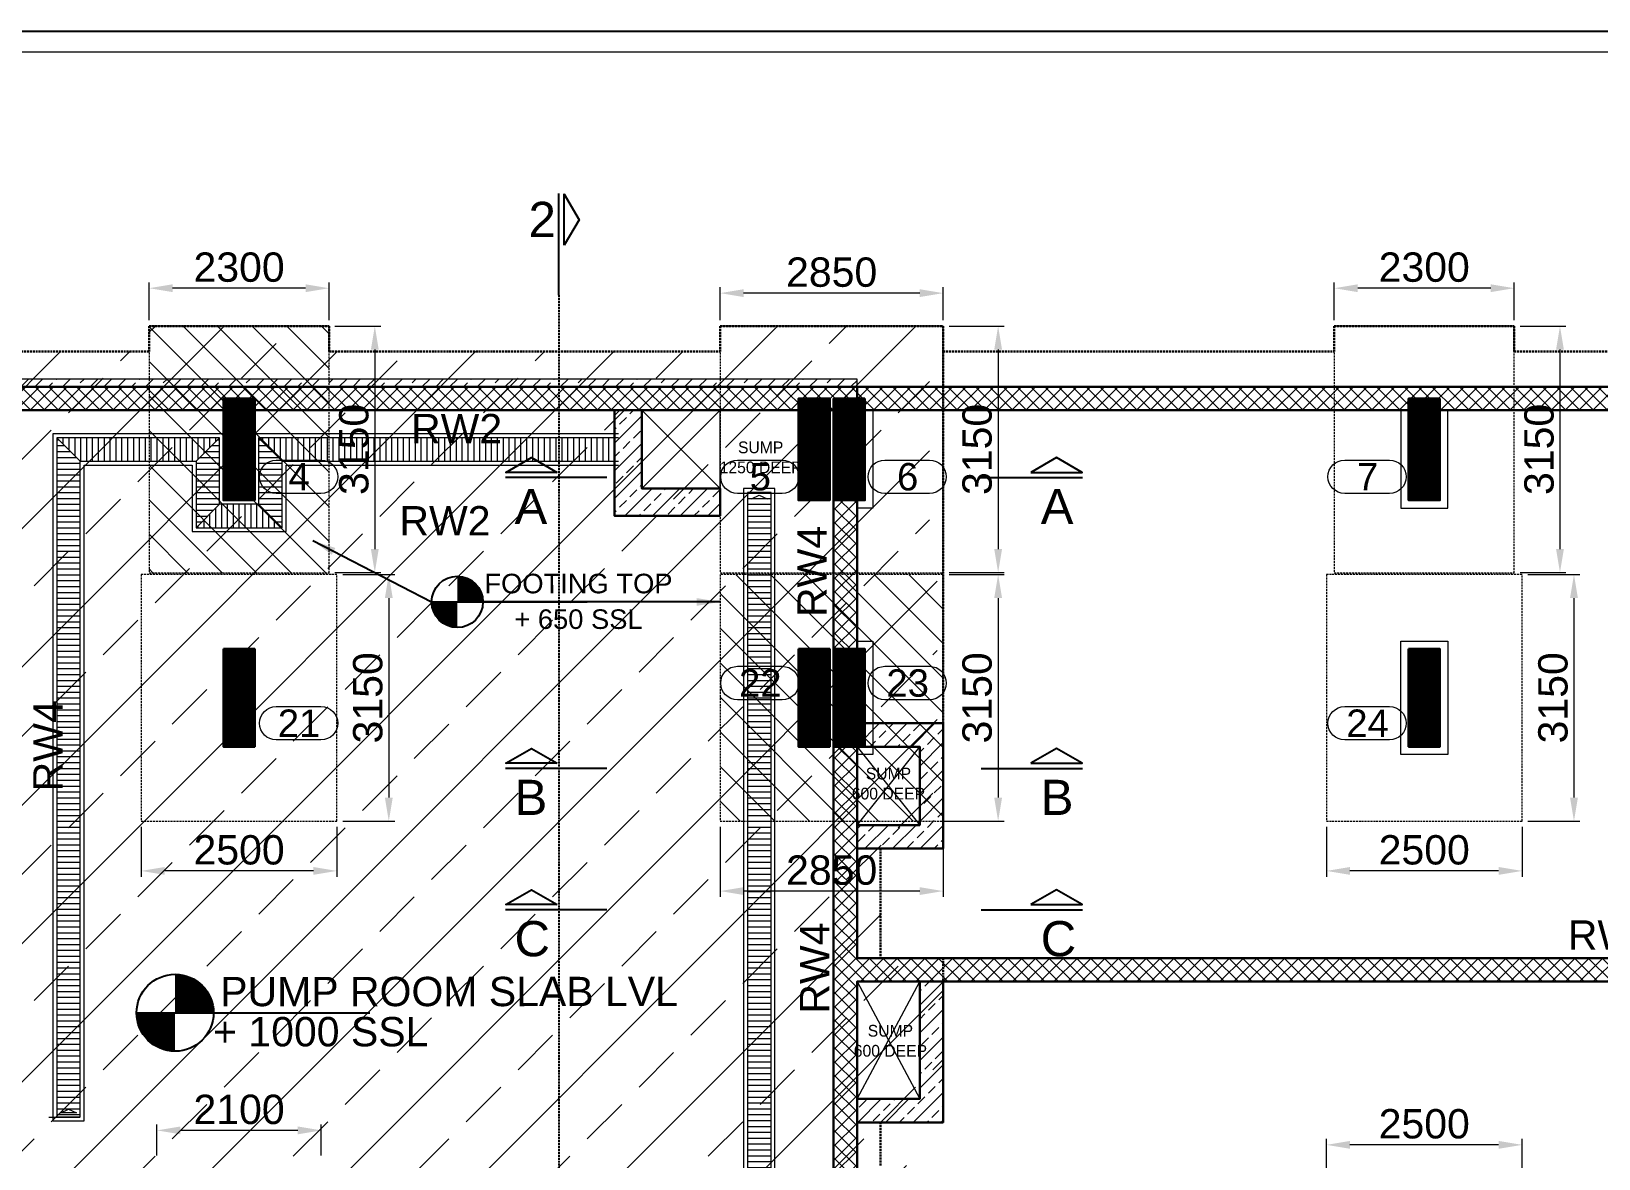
# Model space of a CAD drawing. Header units: millimetres. Extents: x 99112 to 332273, y 431815 to 552227.
# Drawn here: x 153056 to 173091, y 525735 to 540142 of the extents above; entities that cross this region are included whole.
import ezdxf
from ezdxf.enums import TextEntityAlignment as Align

# ---------------------------------------------------------------- set-up
doc = ezdxf.new("R2010")
doc.units = ezdxf.units.MM
doc.header["$LTSCALE"] = 100
doc.header["$MEASUREMENT"] = 0
doc.linetypes.add('HIDDEN', pattern=[0.375, 0.25, -0.125])
for name, color, linetype, lineweight in [('COL HATCH', 67, 'Continuous', 25), ('colno', 11, 'Continuous', 15), ('COLUMN', 84, 'Continuous', 30), ('COLUMN COVER', 2, 'Continuous', 20), ('DIM', 8, 'Continuous', 13), ('FOOTING', 12, 'HIDDEN', 20), ('HATCH', 251, 'Continuous', 9), ('P- LEVEL', 10, 'Continuous', 25), ('PEDESTAL HATCH', 59, 'Continuous', 13), ('RAFT', 42, 'HIDDEN', 30), ('RET WALL', 31, 'Continuous', 30), ('RET WALL HATCH', 57, 'Continuous', 13), ('SUNK', 251, 'Continuous', 9), ('TEXT', 255, 'Continuous', 25)]:
    doc.layers.add(name, color=color, linetype=linetype, lineweight=lineweight)
doc.layers.add('sec', color=2, linetype='Continuous')
doc.layers.add('WD-TEXT 2', color=3, linetype='Continuous')
doc.styles.add('ARIAL', font='arial.ttf')
doc.styles.add('STD', font='', dxfattribs={"height": 2})
doc.styles.get('STD').set_extended_font_data('Century Gothic')
doc.dimstyles.new('150', dxfattribs={"dimscale": 150, "dimtxt": 2.5, "dimasz": 2, "dimexe": 0.5, "dimexo": 0.5, "dimgap": 0.5, "dimtad": 1, "dimdec": 0, "dimzin": 3, "dimdsep": 46, "dimtxsty": 'ARIAL', "dimcen": 0, "dimdle": 1, "dimclrd": 256, "dimclre": 256, "dimclrt": 4, "dimadec": 0, "dimazin": 0, "dimtfac": 1, "dimtdec": 0, "dimtmove": 0, "dimatfit": 3, "dimfxl": 0, "dimtolj": 1, "dimtzin": 0, "dimlwd": -1, "dimlwe": -1, "dimarcsym": 0})
pattern_1 = [(180, (402690.134, -26452.87), (-1e-14, -75), [])]
pattern_2 = [(90, (402690.134, -26452.87), (-75, 2e-14), [])]
pattern_3 = [(180, (348521.6, -26452.87), (-1e-14, -75), [])]
pattern_4 = [(90, (348521.6, -26452.87), (-75, 2e-14), [])]

# ---------------------------------------------------------------- blocks, each defined once
blk = doc.blocks.new('*D29')
at = {"layer": 'DIM', "transparency": 16777216}
for p, q in [((154562, 536449), (154562, 536934)), ((156562, 536859), (154862, 536859)), ((156862, 536449), (156862, 536934))]:
    blk.add_line(p, q, dxfattribs=at)
for points in [[(154862, 536909), (154862, 536809), (154562, 536859)], [(156562, 536809), (156562, 536909), (156862, 536859)]]:
    blk.add_solid(points, dxfattribs=at)
at = {"layer": 'DIM', "color": 4, "transparency": 16777216, "insert": (155712, 537126), "char_height": 375, "attachment_point": 5, "style": 'ARIAL'}
blk.add_mtext('\\A1;2300', dxfattribs=at)
blk = doc.blocks.new('*D30')
at = {"layer": 'DIM', "transparency": 16777216}
for p, q in [((156937, 536374), (157522, 536374)), ((157447, 536074), (157447, 533524)), ((156937, 533224), (157522, 533224))]:
    blk.add_line(p, q, dxfattribs=at)
for points in [[(157497, 536074), (157397, 536074), (157447, 536374)], [(157397, 533524), (157497, 533524), (157447, 533224)]]:
    blk.add_solid(points, dxfattribs=at)
at = {"layer": 'DIM', "color": 4, "transparency": 16777216, "insert": (157181, 534799), "char_height": 375, "attachment_point": 5, "rotation": 90, "style": 'ARIAL'}
blk.add_mtext('\\A1;3150', dxfattribs=at)
blk = doc.blocks.new('*D31')
at = {"layer": 'DIM', "transparency": 16777216}
for p, q in [((157037, 533199), (157701, 533199)), ((157626, 532899), (157626, 530349)), ((157037, 530049), (157701, 530049))]:
    blk.add_line(p, q, dxfattribs=at)
for points in [[(157676, 532899), (157576, 532899), (157626, 533199)], [(157576, 530349), (157676, 530349), (157626, 530049)]]:
    blk.add_solid(points, dxfattribs=at)
at = {"layer": 'DIM', "color": 4, "transparency": 16777216, "insert": (157359, 531624), "char_height": 375, "attachment_point": 5, "rotation": 90, "style": 'ARIAL'}
blk.add_mtext('\\A1;3150', dxfattribs=at)
blk = doc.blocks.new('*D32')
at = {"layer": 'DIM', "transparency": 16777216}
for p, q in [((154462, 529974), (154462, 529337)), ((156962, 529974), (156962, 529337)), ((156662, 529412), (154762, 529412))]:
    blk.add_line(p, q, dxfattribs=at)
for points in [[(154762, 529462), (154762, 529362), (154462, 529412)], [(156662, 529362), (156662, 529462), (156962, 529412)]]:
    blk.add_solid(points, dxfattribs=at)
at = {"layer": 'DIM', "color": 4, "transparency": 16777216, "insert": (155712, 529679), "char_height": 375, "attachment_point": 5, "style": 'ARIAL'}
blk.add_mtext('\\A1;2500', dxfattribs=at)
blk = doc.blocks.new('*D33')
at = {"layer": 'DIM', "transparency": 16777216}
for p, q in [((169712, 536449), (169712, 536934)), ((171712, 536859), (170012, 536859)), ((172012, 536449), (172012, 536934))]:
    blk.add_line(p, q, dxfattribs=at)
for points in [[(170012, 536909), (170012, 536809), (169712, 536859)], [(171712, 536809), (171712, 536909), (172012, 536859)]]:
    blk.add_solid(points, dxfattribs=at)
at = {"layer": 'DIM', "color": 4, "transparency": 16777216, "insert": (170862, 537126), "char_height": 375, "attachment_point": 5, "style": 'ARIAL'}
blk.add_mtext('\\A1;2300', dxfattribs=at)
blk = doc.blocks.new('*D34')
at = {"layer": 'DIM', "transparency": 16777216}
for p, q in [((172087, 536374), (172672, 536374)), ((172597, 536074), (172597, 533524)), ((172087, 533224), (172672, 533224))]:
    blk.add_line(p, q, dxfattribs=at)
for points in [[(172647, 536074), (172547, 536074), (172597, 536374)], [(172547, 533524), (172647, 533524), (172597, 533224)]]:
    blk.add_solid(points, dxfattribs=at)
at = {"layer": 'DIM', "color": 4, "transparency": 16777216, "insert": (172331, 534799), "char_height": 375, "attachment_point": 5, "rotation": 90, "style": 'ARIAL'}
blk.add_mtext('\\A1;3150', dxfattribs=at)
blk = doc.blocks.new('*D35')
at = {"layer": 'DIM', "transparency": 16777216}
for p, q in [((172187, 533199), (172851, 533199)), ((172776, 532899), (172776, 530349)), ((172187, 530049), (172851, 530049))]:
    blk.add_line(p, q, dxfattribs=at)
for points in [[(172826, 532899), (172726, 532899), (172776, 533199)], [(172726, 530349), (172826, 530349), (172776, 530049)]]:
    blk.add_solid(points, dxfattribs=at)
at = {"layer": 'DIM', "color": 4, "transparency": 16777216, "insert": (172509, 531624), "char_height": 375, "attachment_point": 5, "rotation": 90, "style": 'ARIAL'}
blk.add_mtext('\\A1;3150', dxfattribs=at)
blk = doc.blocks.new('*D36')
at = {"layer": 'DIM', "transparency": 16777216}
for p, q in [((169612, 529974), (169612, 529337)), ((172112, 529974), (172112, 529337)), ((171812, 529412), (169912, 529412))]:
    blk.add_line(p, q, dxfattribs=at)
for points in [[(169912, 529462), (169912, 529362), (169612, 529412)], [(171812, 529362), (171812, 529462), (172112, 529412)]]:
    blk.add_solid(points, dxfattribs=at)
at = {"layer": 'DIM', "color": 4, "transparency": 16777216, "insert": (170862, 529679), "char_height": 375, "attachment_point": 5, "style": 'ARIAL'}
blk.add_mtext('\\A1;2500', dxfattribs=at)
blk = doc.blocks.new('*D70')
at = {"layer": 'DIM', "transparency": 16777216}
for p, q in [((161862, 536449), (161862, 536871)), ((164412, 536796), (162162, 536796)), ((164712, 536449), (164712, 536871))]:
    blk.add_line(p, q, dxfattribs=at)
for points in [[(162162, 536846), (162162, 536746), (161862, 536796)], [(164412, 536746), (164412, 536846), (164712, 536796)]]:
    blk.add_solid(points, dxfattribs=at)
at = {"layer": 'DIM', "color": 4, "transparency": 16777216, "insert": (163287, 537062), "char_height": 375, "attachment_point": 5, "style": 'ARIAL'}
blk.add_mtext('\\A1;2850', dxfattribs=at)
blk = doc.blocks.new('*D71')
at = {"layer": 'DIM', "transparency": 16777216}
for p, q in [((164787, 536374), (165490, 536374)), ((165415, 536074), (165415, 533524)), ((164787, 533224), (165490, 533224))]:
    blk.add_line(p, q, dxfattribs=at)
for points in [[(165465, 536074), (165365, 536074), (165415, 536374)], [(165365, 533524), (165465, 533524), (165415, 533224)]]:
    blk.add_solid(points, dxfattribs=at)
at = {"layer": 'DIM', "color": 4, "transparency": 16777216, "insert": (165148, 534799), "char_height": 375, "attachment_point": 5, "rotation": 90, "style": 'ARIAL'}
blk.add_mtext('\\A1;3150', dxfattribs=at)
blk = doc.blocks.new('*D72')
at = {"layer": 'DIM', "transparency": 16777216}
for p, q in [((164787, 533199), (165490, 533199)), ((165415, 532899), (165415, 530349)), ((164712, 530049), (165490, 530049))]:
    blk.add_line(p, q, dxfattribs=at)
for points in [[(165465, 532899), (165365, 532899), (165415, 533199)], [(165365, 530349), (165465, 530349), (165415, 530049)]]:
    blk.add_solid(points, dxfattribs=at)
at = {"layer": 'DIM', "color": 4, "transparency": 16777216, "insert": (165148, 531624), "char_height": 375, "attachment_point": 5, "rotation": 90, "style": 'ARIAL'}
blk.add_mtext('\\A1;3150', dxfattribs=at)
blk = doc.blocks.new('*D73')
at = {"layer": 'DIM', "transparency": 16777216}
for p, q in [((161862, 529974), (161862, 529079)), ((164712, 529974), (164712, 529079)), ((164412, 529154), (162162, 529154))]:
    blk.add_line(p, q, dxfattribs=at)
for points in [[(162162, 529204), (162162, 529104), (161862, 529154)], [(164412, 529104), (164412, 529204), (164712, 529154)]]:
    blk.add_solid(points, dxfattribs=at)
at = {"layer": 'DIM', "color": 4, "transparency": 16777216, "insert": (163287, 529420), "char_height": 375, "attachment_point": 5, "style": 'ARIAL'}
blk.add_mtext('\\A1;2850', dxfattribs=at)
blk = doc.blocks.new('*D94')
at = {"layer": 'DIM', "transparency": 16777216}
for p, q in [((154662, 525774), (154662, 526171)), ((156762, 525774), (156762, 526171)), ((156462, 526096), (154962, 526096))]:
    blk.add_line(p, q, dxfattribs=at)
for points in [[(154962, 526146), (154962, 526046), (154662, 526096)], [(156462, 526046), (156462, 526146), (156762, 526096)]]:
    blk.add_solid(points, dxfattribs=at)
at = {"layer": 'DIM', "color": 4, "transparency": 16777216, "insert": (155712, 526362), "char_height": 375, "attachment_point": 5, "style": 'ARIAL'}
blk.add_mtext('\\A1;2100', dxfattribs=at)
blk = doc.blocks.new('*D97')
at = {"layer": 'DIM', "transparency": 16777216}
for p, q in [((169612, 525524), (169612, 525986)), ((172112, 525524), (172112, 525986)), ((171812, 525911), (169912, 525911))]:
    blk.add_line(p, q, dxfattribs=at)
for points in [[(169912, 525961), (169912, 525861), (169612, 525911)], [(171812, 525861), (171812, 525961), (172112, 525911)]]:
    blk.add_solid(points, dxfattribs=at)
at = {"layer": 'DIM', "color": 4, "transparency": 16777216, "insert": (170862, 526178), "char_height": 375, "attachment_point": 5, "style": 'ARIAL'}
blk.add_mtext('\\A1;2500', dxfattribs=at)
blk = doc.blocks.new('Z$W@#2DD3407B')
at = {"layer": 'P- LEVEL'}
blk.add_line((-328, 0), (1661, 0), dxfattribs=at)
at = {"layer": 'P- LEVEL', "const_width": 328}
for points in [[(0, 164, -0.414214), (164, 0, -0.414214)], [(-164, 0, 0.414214), (0, -164, 0.414214)]]:
    blk.add_lwpolyline(points, format="xyb", dxfattribs=at)
at = {"layer": 'P- LEVEL'}
blk.add_circle((0, 0), 328, dxfattribs=at)
blk = doc.blocks.new('Z$W@#6EA82C3A')
at = {"layer": 'HATCH'}
h = blk.add_hatch(dxfattribs=at)
h.set_pattern_fill('ANSI31', color=256, scale=600, angle=135)
h.set_pattern_definition(pattern_1)
h.paths.add_polyline_path([(9520, -950), (9220, -650), (9220, -9330), (9520, -9330)])
h.paths.add_polyline_path([(9370, -9230), (9470, -9280), (9270, -9280)], flags=16)
h = blk.add_hatch(dxfattribs=at)
h.set_pattern_fill('ANSI31', color=256, scale=600, angle=45)
h.set_pattern_definition(pattern_2)
h.paths.add_polyline_path([(11300, -650), (9220, -650), (9520, -950), (11000, -950)])
h = blk.add_hatch(dxfattribs=at)
h.set_pattern_fill('ANSI31', color=256, scale=600, angle=135)
h.set_pattern_definition(pattern_1)
h.paths.add_polyline_path([(11300, -650), (11000, -950), (11000, -1800), (11300, -1500)])
h = blk.add_hatch(dxfattribs=at)
h.set_pattern_fill('ANSI31', color=256, scale=600, angle=135)
h.set_pattern_definition(pattern_1)
h.paths.add_polyline_path([(12100, -950), (11800, -650), (11800, -1500), (12100, -1800)])
h = blk.add_hatch(dxfattribs=at)
h.set_pattern_fill('ANSI31', color=256, scale=600, angle=45)
h.set_pattern_definition(pattern_2)
h.paths.add_polyline_path([(16400, -950), (16400, -650), (11800, -650), (12100, -950)])
h = blk.add_hatch(dxfattribs=at)
h.set_pattern_fill('ANSI31', color=256, scale=600, angle=135)
h.set_pattern_definition(pattern_1)
h.paths.add_polyline_path([(18350, -1350), (18050, -1350), (18050, -16250), (18350, -15950)])
h.paths.add_polyline_path([(18099, -1433), (18199, -1383), (18299, -1433)], flags=16)
h = blk.add_hatch(dxfattribs=at)
h.set_pattern_fill('ANSI31', color=256, scale=600, angle=45)
h.set_pattern_definition(pattern_2)
h.paths.add_polyline_path([(11800, -1500), (11300, -1500), (11000, -1800), (12100, -1800)])
h = blk.add_hatch(dxfattribs=at)
h.set_pattern_fill('ANSI31', color=256, scale=600, angle=45)
h.set_pattern_definition(pattern_2)
h.paths.add_polyline_path([(26200, -15950), (18350, -15950), (18050, -16250), (25900, -16250)])
h = blk.add_hatch(dxfattribs=at)
h.set_pattern_fill('ANSI31', color=256, scale=600, angle=135)
h.set_pattern_definition(pattern_1)
h.paths.add_polyline_path([(26200, -15950), (25900, -16250), (25900, -20950), (26200, -21250)])
h = blk.add_hatch(dxfattribs=at)
h.set_pattern_fill('ANSI31', color=256, scale=600, angle=135)
h.set_pattern_definition(pattern_3)
h.paths.add_polyline_path([(12350, -16400), (12050, -16400), (12050, -20800), (12350, -20500)])
h.paths.add_polyline_path([(12300, -16444), (12200, -16494), (12100, -16444)], flags=16)
h = blk.add_hatch(dxfattribs=at)
h.set_pattern_fill('ANSI31', color=256, scale=600, angle=45)
h.set_pattern_definition(pattern_4)
h.paths.add_polyline_path([(13275, -20500), (12350, -20500), (12050, -20800), (12975, -20800)])
h = blk.add_hatch(dxfattribs=at)
h.set_pattern_fill('ANSI31', color=256, scale=600, angle=135)
h.set_pattern_definition(pattern_3)
h.paths.add_polyline_path([(13275, -20500), (12975, -20800), (12975, -21250), (13275, -20950)])
h = blk.add_hatch(dxfattribs=at)
h.set_pattern_fill('ANSI31', color=256, scale=600, angle=45)
h.set_pattern_definition(pattern_4)
h.paths.add_polyline_path([(25900, -20950), (13275, -20950), (12975, -21250), (26200, -21250)])
for p, q in [((9220, -650), (9520, -950)), ((11000, -950), (11300, -650)), ((11800, -650), (12100, -950)), ((11300, -1500), (11000, -1800)), ((11800, -1500), (12100, -1800)), ((18350, -15950), (18050, -16250)), ((25900, -16250), (26200, -15950)), ((25900, -20950), (26200, -21250))]:
    blk.add_line(p, q, dxfattribs=at)
for points in [[(16400, -600), (11750, -600), (11750, -1450), (11350, -1450), (11350, -600), (9170, -600), (9170, -9380), (9570, -9380), (9570, -1000), (10950, -1000), (10950, -1850), (12150, -1850), (12150, -1000), (16400, -1000)], [(16400, -650), (11800, -650), (11800, -1500), (11300, -1500), (11300, -650), (9220, -650), (9220, -9330), (9520, -9330), (9520, -950), (11000, -950), (11000, -1800), (12100, -1800), (12100, -950), (16400, -950)], [(12925, -21300), (26250, -21300), (26250, -15900), (18400, -15900), (18400, -1300), (18000, -1300), (18000, -16300), (25850, -16300), (25850, -20900), (13325, -20900)], [(12975, -21250), (26200, -21250), (26200, -15950), (18350, -15950), (18350, -1350), (18050, -1350), (18050, -16250), (25900, -16250), (25900, -20950), (13275, -20950)], [(12400, -20450), (12400, -16350), (12000, -16350), (12000, -20850)], [(12350, -20500), (12350, -16400), (12050, -16400), (12050, -20800)]]:
    blk.add_lwpolyline(points, dxfattribs=at)
for points in [[(18299, -1433), (18099, -1433), (18199, -1383)], [(9470, -9280), (9270, -9280), (9370, -9230)], [(12300, -16444), (12100, -16444), (12200, -16494)]]:
    blk.add_lwpolyline(points, close=True, dxfattribs=at)
at = {"layer": 'SUNK'}
for p, q in [((12350, -20500), (12050, -20800)), ((12975, -20800), (13275, -20500)), ((13275, -20950), (12975, -21250))]:
    blk.add_line(p, q, dxfattribs=at)
for points in [[(12350, -20500), (13275, -20500), (13275, -20950)], [(12400, -20450), (13325, -20450), (13325, -20900)], [(12050, -20800), (12975, -20800), (12975, -21250)], [(12000, -20850), (12925, -20850), (12925, -21300)]]:
    blk.add_lwpolyline(points, dxfattribs=at)
blk = doc.blocks.new('stp layout 12-03-19')
at = {"layer": 'PEDESTAL HATCH'}
h = blk.add_hatch(dxfattribs=at)
h.set_pattern_fill('ANSI33', color=256, scale=1000, style=0)
h.set_pattern_definition([(45, (-180912.04, -497388.57), (-176.7767, 176.7767), []), (45, (-180735.27, -497388.57), (-176.7767, 176.7767), [125, -62.5])])
edge = h.paths.add_edge_path()
edge.add_line((-17300, 38210), (-28180, 38210))
edge.add_line((-17300, 38210), (-17300, 38310))
edge.add_line((-17300, 38310), (-28180, 38310))
edge.add_line((-28180, 38310), (-28180, 38210))
at = {"layer": 'RET WALL HATCH'}
h = blk.add_hatch(dxfattribs=at)
h.set_pattern_fill('ANSI37', color=256, scale=1000, style=0)
h.set_pattern_definition([(45, (285009.31, 661434.82), (-88.388348, 88.388348), []), (135, (285009.31, 661434.82), (-88.388348, -88.388348), [])])
h.paths.add_polyline_path([(-36450, 1311), (-350, 1311), (-350, 6160), (1850, 6160), (1850, 37910), (-36450, 37910)], flags=16)
h.paths.add_polyline_path([(-50, 5860), (-50, 1011), (-36750, 1011), (-36750, 38210), (2150, 38210), (2150, 5860)])
h = blk.add_hatch(dxfattribs=at)
h.set_pattern_fill('ANSI33', color=256, scale=1000, style=0)
h.set_pattern_definition([(45, (-180912.04, -497388.57), (-176.7767, 176.7767), []), (45, (-180735.27, -497388.57), (-176.7767, 176.7767), [125, -62.5])])
h.paths.add_polyline_path([(-20050, 37910), (-20350, 37910), (-20350, 36610), (-19050, 36610), (-19050, 36910), (-20050, 36910)], flags=17)
h.paths.add_polyline_path([(-20400, 37910), (-20350, 37910), (-20350, 36610), (-19050, 36610), (-19050, 36560), (-20400, 36560)])
h = blk.add_hatch(dxfattribs=at)
h.set_pattern_fill('ANSI37', color=256, scale=1000, style=0)
h.set_pattern_definition([(45, (52048.63, 152289.1), (-88.38835, 88.38835), []), (135, (52048.63, 152289.1), (-88.38835, -88.38835), [])])
h.paths.add_polyline_path([(-17300, 37910), (-17300, 30910), (1850, 30910), (1850, 30610), (-17300, 30610), (-17300, 27110), (-17600, 27110), (-17600, 37910)])
h = blk.add_hatch(dxfattribs=at)
h.set_pattern_fill('ANSI33', color=256, scale=1000, style=0)
h.set_pattern_definition([(45, (-194124.87, -729346.96), (-176.776695, 176.776695), []), (45, (-193948.1, -729346.96), (-176.776695, 176.776695), [125, -62.5])])
h.paths.add_polyline_path([(-16200, 33910), (-17300, 33910), (-17300, 33610), (-16500, 33610), (-16500, 32610), (-17300, 32610), (-17300, 32310), (-16200, 32310)])
h = blk.add_hatch(dxfattribs=at)
h.set_pattern_fill('ANSI33', color=256, scale=1000, style=0)
h.set_pattern_definition([(45, (52048.63, 152289.1), (-176.7767, 176.7767), []), (45, (52225.4, 152289.1), (-176.7767, 176.7767), [125, -62.5])])
h.paths.add_polyline_path([(-16200, 30610), (-16500, 30610), (-16500, 29110), (-17300, 29110), (-17300, 28810), (-16200, 28810)])
at = {"layer": 'SUNK'}
h = blk.add_hatch(dxfattribs=at)
h.set_pattern_fill('ANSI33', color=256, scale=5000, style=0)
h.set_pattern_definition([(45, (285009.3, 520902.9), (-883.8835, 883.8835), []), (45, (285893.2, 520902.9), (-883.8835, 883.8835), [625, -312.5])])
h.paths.add_polyline_path([(-16375, 38660), (-16375, 38985), (-18875, 38985), (-18875, 38660), (-24050, 38660), (-24050, 38985), (-26350, 38985), (-26350, 38660), (-28480, 38660), (-28480, 34285), (-29280, 34285), (-29280, 32685), (-28480, 32685), (-28480, 31130), (-29970, 31130), (-29970, 29430), (-37200, 29430), (-37200, 28060), (-37850, 28060), (-37850, 24910), (-37200, 24910), (-37200, 23660), (-37975, 23660), (-37975, 21860), (-25650, 21860), (-25650, 18060), (-26450, 18060), (-26450, 17360), (-37200, 17360), (-37200, 17360), (-37975, 17360), (-37975, 15560), (-37200, 15560), (-23825, 15560), (-23825, 16010), (-21650, 16010), (-21650, 15210), (-20050, 15210), (-20050, 16010), (-19450, 16010), (-19450, 15210), (-15800, 15210), (-15800, 16010), (-12100, 16010), (-12100, 15209.9), (-8950, 15209.9), (-8950, 17709.9), (-9600, 17709.9), (-9600, 18710), (-8800, 18710), (-8800, 20310), (-9600, 20310), (-9600, 21509.9), (-8950, 21509.9), (-8950, 24009.9), (-12100, 24009.9), (-12100, 23810), (-16375, 23810), (-16375, 28260), (-17000, 28260), (-17000, 28810), (-16200, 28810), (-16200, 30910), (-17000, 30910), (-17000, 32310), (-16200, 32310), (-16200, 33910), (-16275, 33910), (-16275, 35810), (-16375, 35810)])
h.paths.add_polyline_path([(-18875, 15210), (-16375, 15210), (-16375, 10960), (-18875, 10960)])
at = {"layer": 'HATCH'}
for p, q in [((-19050, 37910), (-20050, 36910)), ((-20050, 37910), (-19050, 36910)), ((-19050, 36910), (-19050, 37910)), ((-17300, 33610), (-16500, 32610)), ((-17300, 32610), (-16500, 33610)), ((-17300, 30610), (-16500, 29110)), ((-17300, 29110), (-16500, 30610)), ((-27630, 28875.6), (-27230, 28875.6))]:
    blk.add_line(p, q, dxfattribs=at)
at = {"layer": 'RAFT', "elevation": -389.1}
blk.add_lwpolyline([(-31250, 38660), (-26350, 38660), (-26350, 38985), (-24050, 38985), (-24050, 38660), (-19050, 38660), (-19050, 38985), (-16200, 38985), (-16200, 38660), (-11200, 38660), (-11200, 38985), (-8900, 38985), (-8900, 38660), (-1500, 38660)], dxfattribs=at)
at = {"layer": 'RAFT'}
blk.add_lwpolyline([(-16200, 38660), (-16200, 35810), (-16200, 35810), (-16200, 33910), (-16200, 33910), (-16200, 32310), (-17000, 32310), (-17000, 30910), (-16200, 30910), (-16200, 28810), (-17000, 28810), (-17000, 28260)], dxfattribs=at)
at = {"layer": 'RET WALL'}
for p, q in [((-17300, 38210), (-17300, 37910)), ((-19050, 36910), (-19050, 36560))]:
    blk.add_line(p, q, dxfattribs=at)
at = {"layer": 'RET WALL', "lineweight": 18}
blk.add_lwpolyline([(-28180, 38210), (-17300, 38210), (-17300, 38310), (-28180, 38310)], close=True, dxfattribs=at)
at = {"layer": 'RET WALL'}
for points in [[(-50, 5860), (-50, 1011), (-36750, 1011), (-36750, 38210), (2150, 38210), (2150, 5860)], [(-36450, 1311), (-350, 1311), (-350, 6160), (1850, 6160), (1850, 37910), (-36450, 37910)], [(-17300, 37910), (-17300, 30910), (1850, 30910), (1850, 30610), (-17300, 30610), (-17300, 27110), (-17600, 27110), (-17600, 37910)]]:
    blk.add_lwpolyline(points, close=True, dxfattribs=at)
for points in [[(-20400, 37910), (-20400, 36560), (-19050, 36560)], [(-20050, 37910), (-20050, 36910), (-19050, 36910)], [(-17300, 33910), (-16200, 33910), (-16200, 32310), (-17300, 32310)], [(-17300, 33610), (-16500, 33610), (-16500, 32610), (-17300, 32610)], [(-16500, 30610), (-16500, 29110), (-17300, 29110)], [(-17300, 28810), (-16200, 28810), (-16200, 30610)], [(-16500, 30610), (-16500, 29110), (-17300, 29110)], [(-16200, 30610), (-16200, 28810), (-17300, 28810)]]:
    blk.add_lwpolyline(points, dxfattribs=at)
at = {"layer": 'P- LEVEL', "xscale": 1.5, "yscale": 1.5, "zscale": 1.5}
blk.add_blockref('Z$W@#2DD3407B', (-26018.1, 30209.9, -389.1), dxfattribs=at)
at = {"layer": 'RET WALL'}
blk.add_blockref('Z$W@#6EA82C3A', (-36750, 38210), dxfattribs=at)
at = {"layer": 'P- LEVEL', "color": 7, "style": 'ARIAL'}
for s, p in [('PUMP ROOM SLAB LVL', (-22516, 30482.3, -389.1)), ('+ 1000 SSL', (-24156.5, 29968.8, -389.1))]:
    blk.add_text(s, height=375, rotation=0.00358, dxfattribs=at).set_placement(p, align=Align.MIDDLE_CENTER)
at = {"layer": 'TEXT', "style": 'ARIAL'}
for s, p in [('RW2', (-23001.3, 37488.7)), ('RW2', (-23150.1, 36311)), ('RW3', (-8214.4, 31016.3))]:
    blk.add_text(s, height=375, dxfattribs=at).set_placement(p)
for p in [(-17687.1, 35268.2), (-27456.1, 33040.1), (-17656, 30199.6)]:
    blk.add_text('RW4', height=375, rotation=90, dxfattribs=at).set_placement(p)
blk = doc.blocks.new('Z$W@#0EFB04CB')
at = {"layer": 'COLUMN COVER'}
for points in [[(19700, -150), (19700, -1400), (19500, -1400)], [(26450, -150), (26450, -1400), (27050, -1400), (27050, -150)], [(19500, -3100), (19700, -3100), (19700, -4550), (19500, -4550)]]:
    blk.add_lwpolyline(points, dxfattribs=at)
blk.add_lwpolyline([(26450, -3100), (27050, -3100), (27050, -4550), (26450, -4550)], close=True, dxfattribs=at)
blk = doc.blocks.new('AHC_ANNO_PASSAGE NAME')
at = {"layer": 'WD-TEXT 2', "style": 'STD'}
for tag, p in [('LINE1', (0.19, 1.78)), ('LINE2', (0.19, -1.63))]:
    blk.add_attdef(tag, text='', height=2, dxfattribs=at).set_placement(p, align=Align.MIDDLE_CENTER)

msp = doc.modelspace()

# ---------------------------------------------------------------- hatches: boundary and pattern name
at = {"layer": 'COL HATCH'}
h = msp.add_hatch(dxfattribs=at)
h.set_pattern_fill('ANSI31', color=256, scale=100, style=0)
h.paths.add_polyline_path([(155912, 535448.6), (155512, 535448.6), (155512, 534148.6), (155912, 534148.6)])
h = msp.add_hatch(dxfattribs=at)
h.set_pattern_fill('ANSI31', color=256, scale=100, style=0)
h.paths.add_polyline_path([(163262, 535448.6), (162862, 535448.6), (162862, 534148.6), (163262, 534148.6)])
h = msp.add_hatch(dxfattribs=at)
h.set_pattern_fill('ANSI31', color=256, scale=100, style=0)
h.paths.add_polyline_path([(163712, 535448.6), (163312, 535448.6), (163312, 534148.6), (163712, 534148.6)])
h = msp.add_hatch(dxfattribs=at)
h.set_pattern_fill('ANSI31', color=256, scale=100, style=0)
h.paths.add_polyline_path([(171062, 535448.6), (170662, 535448.6), (170662, 534148.6), (171062, 534148.6)])
h = msp.add_hatch(dxfattribs=at)
h.set_pattern_fill('ANSI31', color=256, scale=100, style=0)
h.paths.add_polyline_path([(155512, 532248.6), (155912, 532248.6), (155912, 530998.6), (155512, 530998.6)])
h = msp.add_hatch(dxfattribs=at)
h.set_pattern_fill('ANSI31', color=256, scale=100, style=0)
h.paths.add_polyline_path([(162862, 532248.6), (163262, 532248.6), (163262, 530998.6), (162862, 530998.6)])
h = msp.add_hatch(dxfattribs=at)
h.set_pattern_fill('ANSI31', color=256, scale=100, style=0)
h.paths.add_polyline_path([(163312, 532248.6), (163712, 532248.6), (163712, 530998.6), (163312, 530998.6)])
h = msp.add_hatch(dxfattribs=at)
h.set_pattern_fill('ANSI31', color=256, scale=100, style=0)
h.paths.add_polyline_path([(170662, 532248.6), (171062, 532248.6), (171062, 530998.6), (170662, 530998.6)])
at = {"layer": 'SUNK'}
h = msp.add_hatch(dxfattribs=at)
h.set_pattern_fill('ANSI31', color=256, scale=2500, angle=90, style=0)
h.set_pattern_definition([(135, (465921.36, 1018291.44), (-220.97087, -220.97087), [])])
h.paths.add_polyline_path([(154562, 533223.6), (156862, 533223.6), (156862, 536373.6), (154562, 536373.6)])
h = msp.add_hatch(dxfattribs=at)
h.set_pattern_fill('ANSI31', color=256, scale=2500, angle=90, style=0)
h.set_pattern_definition([(135, (232960.68, 509145.72), (-220.9709, -220.9709), [])])
h.paths.add_polyline_path([(161862, 530048.6), (164712, 530048.6), (164712, 533198.6), (161862, 533198.6)])

# ---------------------------------------------------------------- linework, layer by layer
at = {"color": 5}
msp.add_lwpolyline([(99112.4, 433846.5), (249607.7, 433846.5), (249607.7, 540141.6), (99112.4, 540141.6)], close=True, dxfattribs=at)
at = {"layer": 'colno', "elevation": -1455.5}
for points in [[(156186.5, 534235.6, -1), (156186.5, 534663), (156759.1, 534663, -1), (156759.1, 534235.6)], [(162082, 534235.6, -1), (162082, 534663), (162654.6, 534663, -1), (162654.6, 534235.6)], [(163965.9, 534235.6, -1), (163965.9, 534663), (164538.5, 534663, -1), (164538.5, 534235.6)], [(169845.1, 534235.6, -1), (169845.1, 534663), (170417.7, 534663, -1), (170417.7, 534235.6)], [(162082, 531599.2, -1), (162082, 532026.6), (162654.6, 532026.6, -1), (162654.6, 531599.2)], [(163965.9, 531599.2, -1), (163965.9, 532026.6), (164538.5, 532026.6, -1), (164538.5, 531599.2)], [(156186.5, 531085.6, -1), (156186.5, 531513), (156759.1, 531513, -1), (156759.1, 531085.6)], [(169845.1, 531085.6, -1), (169845.1, 531513), (170417.7, 531513, -1), (170417.7, 531085.6)]]:
    msp.add_lwpolyline(points, format="xyb", close=True, dxfattribs=at)
at = {"layer": 'COLUMN'}
for points in [[(155912, 535448.6), (155512, 535448.6), (155512, 534148.6), (155912, 534148.6)], [(163262, 535448.6), (162862, 535448.6), (162862, 534148.6), (163262, 534148.6)], [(163712, 535448.6), (163312, 535448.6), (163312, 534148.6), (163712, 534148.6)], [(171062, 535448.6), (170662, 535448.6), (170662, 534148.6), (171062, 534148.6)], [(155512, 532248.6), (155912, 532248.6), (155912, 530998.6), (155512, 530998.6)], [(162862, 532248.6), (163262, 532248.6), (163262, 530998.6), (162862, 530998.6)], [(163312, 532248.6), (163712, 532248.6), (163712, 530998.6), (163312, 530998.6)], [(170662, 532248.6), (171062, 532248.6), (171062, 530998.6), (170662, 530998.6)]]:
    msp.add_lwpolyline(points, close=True, dxfattribs=at)
at = {"layer": 'FOOTING'}
for points in [[(154562, 533223.6), (156862, 533223.6), (156862, 536373.6), (154562, 536373.6)], [(161862, 533223.6), (164712, 533223.6), (164712, 536373.6), (161862, 536373.6)], [(169712, 533223.6), (172012, 533223.6), (172012, 536373.6), (169712, 536373.6)], [(154462, 530048.6), (156962, 530048.6), (156962, 533198.6), (154462, 533198.6)], [(161862, 530048.6), (164712, 530048.6), (164712, 533198.6), (161862, 533198.6)], [(169612, 530048.6), (172112, 530048.6), (172112, 533198.6), (169612, 533198.6)]]:
    msp.add_lwpolyline(points, close=True, dxfattribs=at)
at = {"layer": 'P- LEVEL'}
msp.add_line((158173.7, 532849.3, -389.1), (160163.3, 532849.3, -389.1), dxfattribs=at)
at = {"layer": 'P- LEVEL', "const_width": 328.1, "elevation": -389.1}
for points in [[(158501.8, 533013.4, -0.4142136), (158665.9, 532849.3, -0.4142136)], [(158337.8, 532849.3, 0.4142136), (158501.8, 532685.2, 0.4142136)]]:
    msp.add_lwpolyline(points, format="xyb", dxfattribs=at)
at = {"layer": 'P- LEVEL'}
msp.add_circle((158501.8, 532849.3, -389.1), 328.1, dxfattribs=at)
at = {"layer": 'sec', "linetype": 'Continuous'}
for p, q in [((159800.9, 536771.3), (159800.9, 538068)), ((160413.5, 534438), (159116.8, 534438)), ((165197.7, 534438), (166494.4, 534438)), ((160413.5, 530720.7), (159116.8, 530720.7)), ((165197.7, 530720.7), (166494.4, 530720.7)), ((160413.5, 528914.7), (159116.8, 528914.7)), ((165197.7, 528914.7), (166494.4, 528914.7))]:
    msp.add_line(p, q, dxfattribs=at)
for points in [[(159868.6, 537407.4), (159868.6, 538062.1), (160057.6, 537734.8), (159868.6, 537407.4)], [(159777.4, 534505.6), (159122.6, 534505.6), (159450, 534694.7), (159777.4, 534505.6)], [(165833.8, 534505.6), (166488.6, 534505.6), (166161.2, 534694.7), (165833.8, 534505.6)], [(159777.4, 530788.4), (159122.6, 530788.4), (159450, 530977.4), (159777.4, 530788.4)], [(165833.8, 530788.4), (166488.6, 530788.4), (166161.2, 530977.4), (165833.8, 530788.4)], [(159777.4, 528982.3), (159122.6, 528982.3), (159450, 529171.3), (159777.4, 528982.3)], [(165833.8, 528982.3), (166488.6, 528982.3), (166161.2, 529171.3), (165833.8, 528982.3)]]:
    msp.add_lwpolyline(points, dxfattribs=at)
at = {"layer": 'sec', "linetype": 'HIDDEN'}
msp.add_lwpolyline([(159800.9, 536771.3), (159800.9, 492671.4)], dxfattribs=at)
at = {"layer": 'SUNK', "color": 6}
msp.add_lwpolyline([(99378.5, 434112.6), (249341.5, 434112.6), (249341.5, 539875.4), (99378.5, 539875.4)], close=True, dxfattribs=at)

# ---------------------------------------------------------------- block references
at = {"layer": 'COLUMN COVER'}
msp.add_blockref('Z$W@#0EFB04CB', (144112, 535448.6), dxfattribs=at)
at = {"layer": 'RET WALL'}
msp.add_blockref('stp layout 12-03-19', (180912, 497388.6), dxfattribs=at)
at = {"layer": 'WD-TEXT 2'}
ref = msp.add_blockref('AHC_ANNO_PASSAGE NAME', (162365.4, 534691.2), dxfattribs=dict(at, xscale=75, yscale=75, zscale=75))
ref.add_attrib('LINE2', '1250 DEEP', dxfattribs={"color": 3, "height": 150, "style": 'STD'}).set_placement((162379.5, 534569), align=Align.MIDDLE_CENTER)
ref.add_attrib('LINE1', 'SUMP', dxfattribs={"height": 150, "style": 'STD'}).set_placement((162379.5, 534825), align=Align.MIDDLE_CENTER)
ref = msp.add_blockref('AHC_ANNO_PASSAGE NAME', (163998.4, 530522.3), dxfattribs=dict(at, xscale=75, yscale=75, zscale=75))
ref.add_attrib('LINE2', '600 DEEP', dxfattribs={"color": 3, "height": 150, "style": 'STD'}).set_placement((164012.5, 530400.1), align=Align.MIDDLE_CENTER)
ref.add_attrib('LINE1', 'SUMP', dxfattribs={"height": 150, "style": 'STD'}).set_placement((164012.5, 530656.1), align=Align.MIDDLE_CENTER)
ref = msp.add_blockref('AHC_ANNO_PASSAGE NAME', (164024.1, 527235.4, -389.1), dxfattribs=dict(at, xscale=75, yscale=75, zscale=75))
ref.add_attrib('LINE2', '600 DEEP', dxfattribs={"color": 3, "height": 150, "style": 'STD'}).set_placement((164038.2, 527113.2, -389.1), align=Align.MIDDLE_CENTER)
ref.add_attrib('LINE1', 'SUMP', dxfattribs={"height": 150, "style": 'STD'}).set_placement((164038.2, 527369.2, -389.1), align=Align.MIDDLE_CENTER)

# ---------------------------------------------------------------- texts
at = {"layer": 'colno', "style": 'ARIAL'}
for s, p in [('4', (156479, 534449.8, -11644)), ('5', (162374.5, 534449.8, -11644)), ('6', (164258.5, 534449.8, -11644)), ('7', (170137.6, 534449.8, -11644)), ('22', (162374.5, 531813.4, -11644)), ('23', (164258.5, 531813.4, -11644)), ('21', (156479, 531299.8, -11644)), ('24', (170137.6, 531299.8, -11644))]:
    msp.add_text(s, height=350, dxfattribs=at).set_placement(p, align=Align.MIDDLE_CENTER)
at = {"layer": 'P- LEVEL', "color": 7, "style": 'ARIAL'}
for s, p in [('FOOTING TOP', (160050.4, 533084.8, -389.1)), ('+ 650 SSL', (160050.4, 532629.5, -389.1))]:
    msp.add_text(s, height=250, rotation=0.00358, dxfattribs=at).set_placement(p, align=Align.MIDDLE_CENTER)
at = {"layer": 'sec', "linetype": 'Continuous', "style": 'ARIAL'}
for s, p in [('2', (159412.2, 537512.9)), ('A', (159232.7, 533844.1)), ('A', (165959.2, 533844.1)), ('B', (159232.7, 530126.8)), ('B', (165959.2, 530126.8)), ('C', (159232.7, 528320.8)), ('C', (165959.2, 528320.8))]:
    msp.add_text(s, height=450, dxfattribs=at).set_placement(p)

# ---------------------------------------------------------------- dimensions: what is measured, and where the dimension line sits
at = {"layer": 'DIM'}
for base, p1, p2, picture, middle in [((154562, 536859.1), (156862, 536373.6), (154562, 536373.6), '*D29', (155712, 537125.6)), ((169712, 536859.1), (172012, 536373.6), (169712, 536373.6), '*D33', (170862, 537125.6)), ((161862, 536795.7), (164712, 536373.6), (161862, 536373.6), '*D70', (163287, 537062.1)), ((154462, 529412.1), (156962, 530048.6), (154462, 530048.6), '*D32', (155712, 529678.6)), ((161862, 529153.8), (164712, 530048.6), (161862, 530048.6), '*D73', (163287, 529420.3)), ((169612, 529412.1), (172112, 530048.6), (169612, 530048.6), '*D36', (170862, 529678.6)), ((154662, 526095.6), (156762, 525698.6), (154662, 525698.6), '*D94', (155712, 526362.1)), ((169612, 525911.3), (172112, 525448.6), (169612, 525448.6), '*D97', (170862, 526177.7))]:
    dim = msp.add_linear_dim(base=base, p1=p1, p2=p2, dimstyle='150', dxfattribs=at)
    dim.commit()
    dim.dimension.update_dxf_attribs({"geometry": picture, "text_midpoint": middle})
for base, p1, p2, picture, middle in [((157447.2, 533223.6), (156862, 536373.6), (156862, 533223.6), '*D30', (157180.6, 534798.6)), ((165414.8, 533223.6), (164712, 536373.6), (164712, 533223.6), '*D71', (165148.2, 534798.6)), ((172597.2, 533223.6), (172012, 536373.6), (172012, 533223.6), '*D34', (172330.6, 534798.6)), ((157625.9, 530048.6), (156962, 533198.6), (156962, 530048.6), '*D31', (157359.3, 531623.6)), ((165414.8, 530048.6), (164712, 533198.6), (164637, 530048.6), '*D72', (165148.2, 531623.6)), ((172775.9, 530048.6), (172112, 533198.6), (172112, 530048.6), '*D35', (172509.3, 531623.6))]:
    dim = msp.add_linear_dim(base=base, p1=p1, p2=p2, angle=90, dimstyle='150', dxfattribs=at)
    dim.commit()
    dim.dimension.update_dxf_attribs({"geometry": picture, "text_midpoint": middle})

# ---------------------------------------------------------------- leaders
at = {"layer": 'P- LEVEL'}
for points, override in [([(156653.1, 533633.4, -389.1), (158173.7, 532849.3, -389.1), (158829.9, 532849.3, -389.1)], {"dimgap": 0.5, "dimtad": 0}), ([(161862, 532849.3), (158829.9, 532849.3)], {"dimtad": 0})]:
    msp.add_leader(points, dimstyle='150', override=override, dxfattribs=at)

doc.saveas('drawing.dxf')
